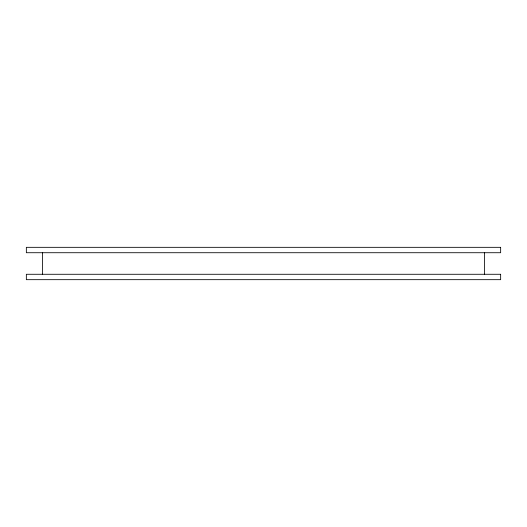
<?xml version="1.0" encoding="UTF-8"?>
<svg xmlns="http://www.w3.org/2000/svg" width="527" height="527" viewBox="0 0 527 527"><rect width="100%" height="100%" fill="white"/><g stroke="black" fill="none" stroke-linecap="round" stroke-linejoin="round"><path stroke-width="0.79" d="M484.478 252.723L484.478 274.277M42.522 252.723L42.522 274.277M500.65 247.328L26.35 247.328L26.35 252.723L500.65 252.723L500.65 247.328M500.65 274.277L26.35 274.277L26.35 279.672L500.65 279.672L500.65 274.277"/></g></svg>
